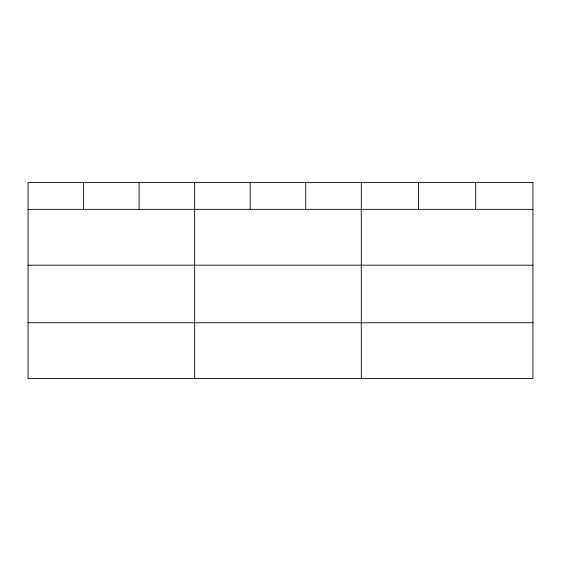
<?xml version="1.0" encoding="UTF-8"?>
<svg xmlns="http://www.w3.org/2000/svg" width="561" height="561" viewBox="0 0 561 561"><rect width="100%" height="100%" fill="white"/><g stroke="black" fill="none" stroke-linecap="round" stroke-linejoin="round"><path stroke-width="0.84" d="M28.05 209.365L532.95 209.365M28.05 265.206L532.95 265.206M28.05 322.736L532.95 322.736M475.728 182.416L475.728 209.365M418.506 182.416L418.506 209.365M361.284 182.416L361.284 378.584M305.745 182.416L305.745 209.365M250.206 182.416L250.206 209.365M194.667 182.416L194.667 378.584M139.128 182.416L139.128 209.365M83.589 182.416L83.589 209.365M532.95 182.416L28.05 182.416L28.05 378.584L532.95 378.584L532.95 182.416"/></g></svg>
